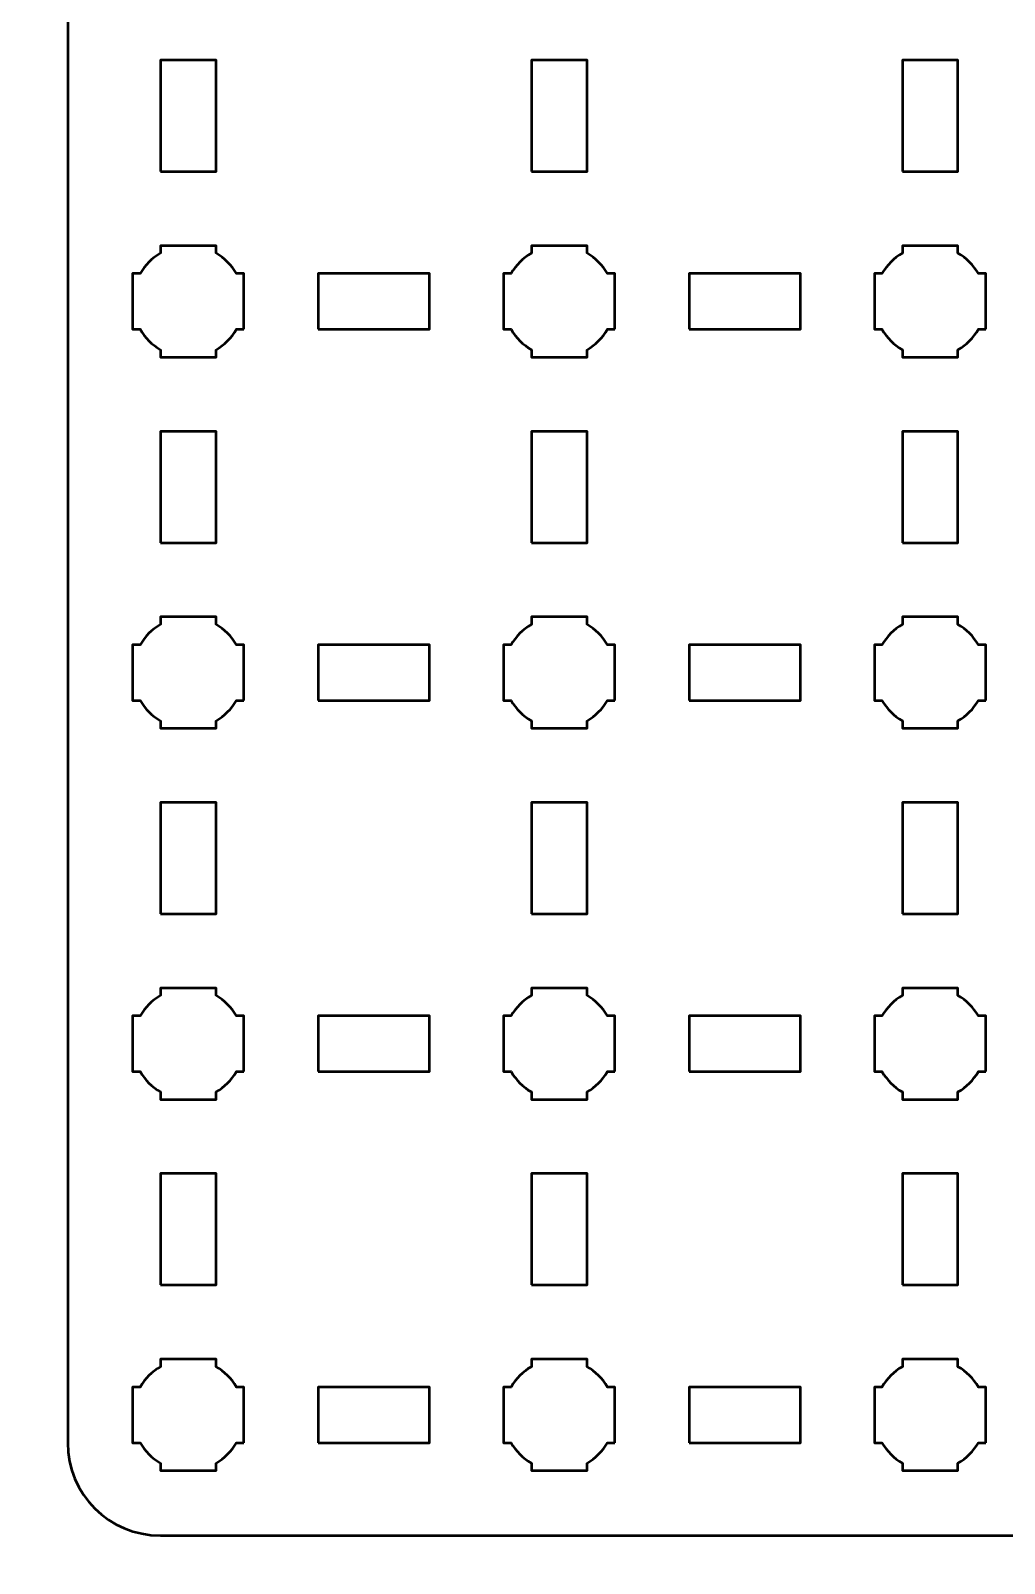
# Model space of a CAD drawing. Header units: centimetres. Extents: x -244 to 242, y -245 to 234.
# Drawn here: x -233.65 to -228.4, y 217.95 to 226.21 of the extents above; entities that cross this region are included whole.
import ezdxf

# ---------------------------------------------------------------- set-up
doc = ezdxf.new("R2010")
doc.units = ezdxf.units.CM
doc.header["$MEASUREMENT"] = 0
doc.layers.add('Layer 1', color=7, linetype='Continuous')

msp = doc.modelspace()

# ---------------------------------------------------------------- linework, layer by layer
at = {"layer": 'Layer 1', "color": 22, "lineweight": 53}
msp.add_open_spline([(-243.95005, 181.60003), (-243.95005, 181.60003), (-243.95005, 233.39993), (-243.95005, 233.39993), (-243.95005, 233.39993), (-243.95005, 233.67707), (-243.72695, 233.90003), (-243.44995, 233.90003), (-243.44995, 233.90003), (-243.44995, 233.90003), (-224.15005, 233.90003), (-224.15005, 233.90003), (-224.15005, 233.90003), (-223.87305, 233.90003), (-223.64995, 233.67707), (-223.64995, 233.39993), (-223.64995, 233.39993), (-223.64995, 233.39993), (-223.64995, 181.60003), (-223.64995, 181.60003), (-223.64995, 181.60003), (-223.64995, 181.32303), (-223.87305, 181.09993), (-224.15005, 181.09993), (-224.15005, 181.09993), (-224.15005, 181.09993), (-243.44995, 181.09993), (-243.44995, 181.09993), (-243.44995, 181.09993), (-243.72695, 181.09993), (-243.95005, 181.32303), (-243.95005, 181.60003)], degree=3, knots=[0, 0, 0, 0, 0.125, 0.125, 0.125, 0.125, 0.25, 0.25, 0.25, 0.25, 0.375, 0.375, 0.375, 0.375, 0.5, 0.5, 0.5, 0.5, 0.625, 0.625, 0.625, 0.625, 0.75, 0.75, 0.75, 0.75, 0.875, 0.875, 0.875, 0.875, 1, 1, 1, 1], dxfattribs=at)
at = {"layer": 'Layer 1', "color": 114, "lineweight": 53}
msp.add_open_spline([(-233.45005, 218.60007), (-233.45005, 218.60007), (-233.45005, 232.89993), (-233.45005, 232.89993), (-233.45005, 232.89993), (-233.45005, 233.17707), (-233.22695, 233.40003), (-232.94995, 233.40003), (-232.94995, 233.40003), (-232.94995, 233.40003), (-224.65005, 233.40003), (-224.65005, 233.40003), (-224.65005, 233.40003), (-224.37305, 233.40003), (-224.14995, 233.17707), (-224.14995, 232.89993), (-224.14995, 232.89993), (-224.14995, 232.89993), (-224.14995, 218.60007), (-224.14995, 218.60007), (-224.14995, 218.60007), (-224.14995, 218.32307), (-224.37305, 218.09997), (-224.65005, 218.09997), (-224.65005, 218.09997), (-224.65005, 218.09997), (-232.94995, 218.09997), (-232.94995, 218.09997), (-232.94995, 218.09997), (-233.22695, 218.09997), (-233.45005, 218.32307), (-233.45005, 218.60007)], degree=3, knots=[0, 0, 0, 0, 0.125, 0.125, 0.125, 0.125, 0.25, 0.25, 0.25, 0.25, 0.375, 0.375, 0.375, 0.375, 0.5, 0.5, 0.5, 0.5, 0.625, 0.625, 0.625, 0.625, 0.75, 0.75, 0.75, 0.75, 0.875, 0.875, 0.875, 0.875, 1, 1, 1, 1], dxfattribs=at)
at = {"layer": 'Layer 1', "lineweight": 53}
for points, knots in [([(-232.94995, 225.45002), (-232.94995, 225.45002), (-232.94995, 226.05002), (-232.94995, 226.05002), (-232.94995, 226.05002), (-232.94995, 226.05002), (-232.64995, 226.05002), (-232.64995, 226.05002), (-232.64995, 226.05002), (-232.64995, 226.05002), (-232.64995, 225.45002), (-232.64995, 225.45002), (-232.64995, 225.45002), (-232.64995, 225.45002), (-232.94995, 225.45002), (-232.94995, 225.45002)], [0, 0, 0, 0, 0.25, 0.25, 0.25, 0.25, 0.5, 0.5, 0.5, 0.5, 0.75, 0.75, 0.75, 0.75, 1, 1, 1, 1]), ([(-230.95002, 225.45002), (-230.95002, 225.45002), (-230.95002, 226.05002), (-230.95002, 226.05002), (-230.95002, 226.05002), (-230.95002, 226.05002), (-230.65002, 226.05002), (-230.65002, 226.05002), (-230.65002, 226.05002), (-230.65002, 226.05002), (-230.65002, 225.45002), (-230.65002, 225.45002), (-230.65002, 225.45002), (-230.65002, 225.45002), (-230.95002, 225.45002), (-230.95002, 225.45002)], [0, 0, 0, 0, 0.25, 0.25, 0.25, 0.25, 0.5, 0.5, 0.5, 0.5, 0.75, 0.75, 0.75, 0.75, 1, 1, 1, 1]), ([(-228.95009, 225.45002), (-228.95009, 225.45002), (-228.95009, 226.05002), (-228.95009, 226.05002), (-228.95009, 226.05002), (-228.95009, 226.05002), (-228.65009, 226.05002), (-228.65009, 226.05002), (-228.65009, 226.05002), (-228.65009, 226.05002), (-228.65009, 225.45002), (-228.65009, 225.45002), (-228.65009, 225.45002), (-228.65009, 225.45002), (-228.95009, 225.45002), (-228.95009, 225.45002)], [0, 0, 0, 0, 0.25, 0.25, 0.25, 0.25, 0.5, 0.5, 0.5, 0.5, 0.75, 0.75, 0.75, 0.75, 1, 1, 1, 1]), ([(-232.50002, 224.60003), (-232.50002, 224.60003), (-232.54013, 224.60003), (-232.54013, 224.60003), (-232.54013, 224.60003), (-232.56645, 224.55442), (-232.60448, 224.51653), (-232.64995, 224.49021), (-232.64995, 224.49021), (-232.64995, 224.49021), (-232.64995, 224.44996), (-232.64995, 224.44996), (-232.64995, 224.44996), (-232.64995, 224.44996), (-232.80002, 224.44996), (-232.80002, 224.44996), (-232.80002, 224.44996), (-232.80002, 224.44996), (-232.94995, 224.44996), (-232.94995, 224.44996), (-232.94995, 224.44996), (-232.94995, 224.44996), (-232.94995, 224.49021), (-232.94995, 224.49021), (-232.94995, 224.49021), (-232.99556, 224.51653), (-233.03349, 224.55442), (-233.05981, 224.60003), (-233.05981, 224.60003), (-233.05981, 224.60003), (-233.10002, 224.60003), (-233.10002, 224.60003), (-233.10002, 224.60003), (-233.10002, 224.60003), (-233.10002, 224.74996), (-233.10002, 224.74996), (-233.10002, 224.74996), (-233.10002, 224.74996), (-233.10002, 224.90004), (-233.10002, 224.90004), (-233.10002, 224.90004), (-233.10002, 224.90004), (-233.05981, 224.90004), (-233.05981, 224.90004), (-233.05981, 224.90004), (-233.03349, 224.94551), (-232.99556, 224.98354), (-232.94995, 225.00986), (-232.94995, 225.00986), (-232.94995, 225.00986), (-232.94995, 225.04997), (-232.94995, 225.04997), (-232.94995, 225.04997), (-232.94995, 225.04997), (-232.80002, 225.04997), (-232.80002, 225.04997), (-232.80002, 225.04997), (-232.80002, 225.04997), (-232.64995, 225.04997), (-232.64995, 225.04997), (-232.64995, 225.04997), (-232.64995, 225.04997), (-232.64995, 225.00986), (-232.64995, 225.00986), (-232.64995, 225.00986), (-232.60448, 224.98354), (-232.56645, 224.94551), (-232.54013, 224.90004), (-232.54013, 224.90004), (-232.54013, 224.90004), (-232.50002, 224.90004), (-232.50002, 224.90004), (-232.50002, 224.90004), (-232.50002, 224.90004), (-232.50002, 224.74996), (-232.50002, 224.74996), (-232.50002, 224.74996), (-232.50002, 224.74996), (-232.50002, 224.60003), (-232.50002, 224.60003)], [0, 0, 0, 0, 0.05, 0.05, 0.05, 0.05, 0.1, 0.1, 0.1, 0.1, 0.15, 0.15, 0.15, 0.15, 0.2, 0.2, 0.2, 0.2, 0.25, 0.25, 0.25, 0.25, 0.3, 0.3, 0.3, 0.3, 0.35, 0.35, 0.35, 0.35, 0.4, 0.4, 0.4, 0.4, 0.45, 0.45, 0.45, 0.45, 0.5, 0.5, 0.5, 0.5, 0.55, 0.55, 0.55, 0.55, 0.6, 0.6, 0.6, 0.6, 0.65, 0.65, 0.65, 0.65, 0.7, 0.7, 0.7, 0.7, 0.75, 0.75, 0.75, 0.75, 0.8, 0.8, 0.8, 0.8, 0.85, 0.85, 0.85, 0.85, 0.9, 0.9, 0.9, 0.9, 0.95, 0.95, 0.95, 0.95, 1, 1, 1, 1]), ([(-230.49994, 224.60003), (-230.49994, 224.60003), (-230.5402, 224.60003), (-230.5402, 224.60003), (-230.5402, 224.60003), (-230.56651, 224.55442), (-230.60454, 224.51653), (-230.65002, 224.49021), (-230.65002, 224.49021), (-230.65002, 224.49021), (-230.65002, 224.44996), (-230.65002, 224.44996), (-230.65002, 224.44996), (-230.65002, 224.44996), (-230.79995, 224.44996), (-230.79995, 224.44996), (-230.79995, 224.44996), (-230.79995, 224.44996), (-230.95002, 224.44996), (-230.95002, 224.44996), (-230.95002, 224.44996), (-230.95002, 224.44996), (-230.95002, 224.49021), (-230.95002, 224.49021), (-230.95002, 224.49021), (-230.99549, 224.51653), (-231.03352, 224.55442), (-231.05984, 224.60003), (-231.05984, 224.60003), (-231.05984, 224.60003), (-231.09995, 224.60003), (-231.09995, 224.60003), (-231.09995, 224.60003), (-231.09995, 224.60003), (-231.09995, 224.74996), (-231.09995, 224.74996), (-231.09995, 224.74996), (-231.09995, 224.74996), (-231.09995, 224.90004), (-231.09995, 224.90004), (-231.09995, 224.90004), (-231.09995, 224.90004), (-231.05984, 224.90004), (-231.05984, 224.90004), (-231.05984, 224.90004), (-231.03352, 224.94551), (-230.99549, 224.98354), (-230.95002, 225.00986), (-230.95002, 225.00986), (-230.95002, 225.00986), (-230.95002, 225.04997), (-230.95002, 225.04997), (-230.95002, 225.04997), (-230.95002, 225.04997), (-230.79995, 225.04997), (-230.79995, 225.04997), (-230.79995, 225.04997), (-230.79995, 225.04997), (-230.65002, 225.04997), (-230.65002, 225.04997), (-230.65002, 225.04997), (-230.65002, 225.04997), (-230.65002, 225.00986), (-230.65002, 225.00986), (-230.65002, 225.00986), (-230.60454, 224.98354), (-230.56651, 224.94551), (-230.5402, 224.90004), (-230.5402, 224.90004), (-230.5402, 224.90004), (-230.49994, 224.90004), (-230.49994, 224.90004), (-230.49994, 224.90004), (-230.49994, 224.90004), (-230.49994, 224.74996), (-230.49994, 224.74996), (-230.49994, 224.74996), (-230.49994, 224.74996), (-230.49994, 224.60003), (-230.49994, 224.60003)], [0, 0, 0, 0, 0.05, 0.05, 0.05, 0.05, 0.1, 0.1, 0.1, 0.1, 0.15, 0.15, 0.15, 0.15, 0.2, 0.2, 0.2, 0.2, 0.25, 0.25, 0.25, 0.25, 0.3, 0.3, 0.3, 0.3, 0.35, 0.35, 0.35, 0.35, 0.4, 0.4, 0.4, 0.4, 0.45, 0.45, 0.45, 0.45, 0.5, 0.5, 0.5, 0.5, 0.55, 0.55, 0.55, 0.55, 0.6, 0.6, 0.6, 0.6, 0.65, 0.65, 0.65, 0.65, 0.7, 0.7, 0.7, 0.7, 0.75, 0.75, 0.75, 0.75, 0.8, 0.8, 0.8, 0.8, 0.85, 0.85, 0.85, 0.85, 0.9, 0.9, 0.9, 0.9, 0.95, 0.95, 0.95, 0.95, 1, 1, 1, 1]), ([(-228.50002, 224.60003), (-228.50002, 224.60003), (-228.5401, 224.60003), (-228.5401, 224.60003), (-228.5401, 224.60003), (-228.56656, 224.55442), (-228.60448, 224.51653), (-228.65009, 224.49021), (-228.65009, 224.49021), (-228.65009, 224.49021), (-228.65009, 224.44996), (-228.65009, 224.44996), (-228.65009, 224.44996), (-228.65009, 224.44996), (-228.80001, 224.44996), (-228.80001, 224.44996), (-228.80001, 224.44996), (-228.80001, 224.44996), (-228.95009, 224.44996), (-228.95009, 224.44996), (-228.95009, 224.44996), (-228.95009, 224.44996), (-228.95009, 224.49021), (-228.95009, 224.49021), (-228.95009, 224.49021), (-228.99556, 224.51653), (-229.03359, 224.55442), (-229.05991, 224.60003), (-229.05991, 224.60003), (-229.05991, 224.60003), (-229.10002, 224.60003), (-229.10002, 224.60003), (-229.10002, 224.60003), (-229.10002, 224.60003), (-229.10002, 224.74996), (-229.10002, 224.74996), (-229.10002, 224.74996), (-229.10002, 224.74996), (-229.10002, 224.90004), (-229.10002, 224.90004), (-229.10002, 224.90004), (-229.10002, 224.90004), (-229.05991, 224.90004), (-229.05991, 224.90004), (-229.05991, 224.90004), (-229.03359, 224.94551), (-228.99556, 224.98354), (-228.95009, 225.00986), (-228.95009, 225.00986), (-228.95009, 225.00986), (-228.95009, 225.04997), (-228.95009, 225.04997), (-228.95009, 225.04997), (-228.95009, 225.04997), (-228.80001, 225.04997), (-228.80001, 225.04997), (-228.80001, 225.04997), (-228.80001, 225.04997), (-228.65009, 225.04997), (-228.65009, 225.04997), (-228.65009, 225.04997), (-228.65009, 225.04997), (-228.65009, 225.00986), (-228.65009, 225.00986), (-228.65009, 225.00986), (-228.60448, 224.98354), (-228.56656, 224.94551), (-228.5401, 224.90004), (-228.5401, 224.90004), (-228.5401, 224.90004), (-228.50002, 224.90004), (-228.50002, 224.90004), (-228.50002, 224.90004), (-228.50002, 224.90004), (-228.50002, 224.74996), (-228.50002, 224.74996), (-228.50002, 224.74996), (-228.50002, 224.74996), (-228.50002, 224.60003), (-228.50002, 224.60003)], [0, 0, 0, 0, 0.05, 0.05, 0.05, 0.05, 0.1, 0.1, 0.1, 0.1, 0.15, 0.15, 0.15, 0.15, 0.2, 0.2, 0.2, 0.2, 0.25, 0.25, 0.25, 0.25, 0.3, 0.3, 0.3, 0.3, 0.35, 0.35, 0.35, 0.35, 0.4, 0.4, 0.4, 0.4, 0.45, 0.45, 0.45, 0.45, 0.5, 0.5, 0.5, 0.5, 0.55, 0.55, 0.55, 0.55, 0.6, 0.6, 0.6, 0.6, 0.65, 0.65, 0.65, 0.65, 0.7, 0.7, 0.7, 0.7, 0.75, 0.75, 0.75, 0.75, 0.8, 0.8, 0.8, 0.8, 0.85, 0.85, 0.85, 0.85, 0.9, 0.9, 0.9, 0.9, 0.95, 0.95, 0.95, 0.95, 1, 1, 1, 1]), ([(-232.1, 224.60003), (-232.1, 224.60003), (-232.1, 224.90004), (-232.1, 224.90004), (-232.1, 224.90004), (-232.1, 224.90004), (-231.5, 224.90004), (-231.5, 224.90004), (-231.5, 224.90004), (-231.5, 224.90004), (-231.5, 224.60003), (-231.5, 224.60003), (-231.5, 224.60003), (-231.5, 224.60003), (-232.1, 224.60003), (-232.1, 224.60003)], [0, 0, 0, 0, 0.25, 0.25, 0.25, 0.25, 0.5, 0.5, 0.5, 0.5, 0.75, 0.75, 0.75, 0.75, 1, 1, 1, 1]), ([(-230.10004, 224.60003), (-230.10004, 224.60003), (-230.10004, 224.90004), (-230.10004, 224.90004), (-230.10004, 224.90004), (-230.10004, 224.90004), (-229.50003, 224.90004), (-229.50003, 224.90004), (-229.50003, 224.90004), (-229.50003, 224.90004), (-229.50003, 224.60003), (-229.50003, 224.60003), (-229.50003, 224.60003), (-229.50003, 224.60003), (-230.10004, 224.60003), (-230.10004, 224.60003)], [0, 0, 0, 0, 0.25, 0.25, 0.25, 0.25, 0.5, 0.5, 0.5, 0.5, 0.75, 0.75, 0.75, 0.75, 1, 1, 1, 1]), ([(-232.94995, 223.45005), (-232.94995, 223.45005), (-232.94995, 224.05005), (-232.94995, 224.05005), (-232.94995, 224.05005), (-232.94995, 224.05005), (-232.64995, 224.05005), (-232.64995, 224.05005), (-232.64995, 224.05005), (-232.64995, 224.05005), (-232.64995, 223.45005), (-232.64995, 223.45005), (-232.64995, 223.45005), (-232.64995, 223.45005), (-232.94995, 223.45005), (-232.94995, 223.45005)], [0, 0, 0, 0, 0.25, 0.25, 0.25, 0.25, 0.5, 0.5, 0.5, 0.5, 0.75, 0.75, 0.75, 0.75, 1, 1, 1, 1]), ([(-230.95002, 223.45005), (-230.95002, 223.45005), (-230.95002, 224.05005), (-230.95002, 224.05005), (-230.95002, 224.05005), (-230.95002, 224.05005), (-230.65002, 224.05005), (-230.65002, 224.05005), (-230.65002, 224.05005), (-230.65002, 224.05005), (-230.65002, 223.45005), (-230.65002, 223.45005), (-230.65002, 223.45005), (-230.65002, 223.45005), (-230.95002, 223.45005), (-230.95002, 223.45005)], [0, 0, 0, 0, 0.25, 0.25, 0.25, 0.25, 0.5, 0.5, 0.5, 0.5, 0.75, 0.75, 0.75, 0.75, 1, 1, 1, 1]), ([(-228.95009, 223.45005), (-228.95009, 223.45005), (-228.95009, 224.05005), (-228.95009, 224.05005), (-228.95009, 224.05005), (-228.95009, 224.05005), (-228.65009, 224.05005), (-228.65009, 224.05005), (-228.65009, 224.05005), (-228.65009, 224.05005), (-228.65009, 223.45005), (-228.65009, 223.45005), (-228.65009, 223.45005), (-228.65009, 223.45005), (-228.95009, 223.45005), (-228.95009, 223.45005)], [0, 0, 0, 0, 0.25, 0.25, 0.25, 0.25, 0.5, 0.5, 0.5, 0.5, 0.75, 0.75, 0.75, 0.75, 1, 1, 1, 1]), ([(-232.50002, 222.59993), (-232.50002, 222.59993), (-232.54013, 222.59993), (-232.54013, 222.59993), (-232.54013, 222.59993), (-232.56645, 222.55446), (-232.60448, 222.51657), (-232.64995, 222.49011), (-232.64995, 222.49011), (-232.64995, 222.49011), (-232.64995, 222.45), (-232.64995, 222.45), (-232.64995, 222.45), (-232.64995, 222.45), (-232.80002, 222.45), (-232.80002, 222.45), (-232.80002, 222.45), (-232.80002, 222.45), (-232.94995, 222.45), (-232.94995, 222.45), (-232.94995, 222.45), (-232.94995, 222.45), (-232.94995, 222.49011), (-232.94995, 222.49011), (-232.94995, 222.49011), (-232.99556, 222.51657), (-233.03349, 222.55446), (-233.05981, 222.59993), (-233.05981, 222.59993), (-233.05981, 222.59993), (-233.10002, 222.59993), (-233.10002, 222.59993), (-233.10002, 222.59993), (-233.10002, 222.59993), (-233.10002, 222.75001), (-233.10002, 222.75001), (-233.10002, 222.75001), (-233.10002, 222.75001), (-233.10002, 222.89993), (-233.10002, 222.89993), (-233.10002, 222.89993), (-233.10002, 222.89993), (-233.05981, 222.89993), (-233.05981, 222.89993), (-233.05981, 222.89993), (-233.03349, 222.94554), (-232.99556, 222.98346), (-232.94995, 223.00978), (-232.94995, 223.00978), (-232.94995, 223.00978), (-232.94995, 223.05), (-232.94995, 223.05), (-232.94995, 223.05), (-232.94995, 223.05), (-232.80002, 223.05), (-232.80002, 223.05), (-232.80002, 223.05), (-232.80002, 223.05), (-232.64995, 223.05), (-232.64995, 223.05), (-232.64995, 223.05), (-232.64995, 223.05), (-232.64995, 223.00978), (-232.64995, 223.00978), (-232.64995, 223.00978), (-232.60448, 222.98346), (-232.56645, 222.94554), (-232.54013, 222.89993), (-232.54013, 222.89993), (-232.54013, 222.89993), (-232.50002, 222.89993), (-232.50002, 222.89993), (-232.50002, 222.89993), (-232.50002, 222.89993), (-232.50002, 222.75001), (-232.50002, 222.75001), (-232.50002, 222.75001), (-232.50002, 222.75001), (-232.50002, 222.59993), (-232.50002, 222.59993)], [0, 0, 0, 0, 0.05, 0.05, 0.05, 0.05, 0.1, 0.1, 0.1, 0.1, 0.15, 0.15, 0.15, 0.15, 0.2, 0.2, 0.2, 0.2, 0.25, 0.25, 0.25, 0.25, 0.3, 0.3, 0.3, 0.3, 0.35, 0.35, 0.35, 0.35, 0.4, 0.4, 0.4, 0.4, 0.45, 0.45, 0.45, 0.45, 0.5, 0.5, 0.5, 0.5, 0.55, 0.55, 0.55, 0.55, 0.6, 0.6, 0.6, 0.6, 0.65, 0.65, 0.65, 0.65, 0.7, 0.7, 0.7, 0.7, 0.75, 0.75, 0.75, 0.75, 0.8, 0.8, 0.8, 0.8, 0.85, 0.85, 0.85, 0.85, 0.9, 0.9, 0.9, 0.9, 0.95, 0.95, 0.95, 0.95, 1, 1, 1, 1]), ([(-230.49994, 222.59993), (-230.49994, 222.59993), (-230.5402, 222.59993), (-230.5402, 222.59993), (-230.5402, 222.59993), (-230.56651, 222.55446), (-230.60454, 222.51657), (-230.65002, 222.49011), (-230.65002, 222.49011), (-230.65002, 222.49011), (-230.65002, 222.45), (-230.65002, 222.45), (-230.65002, 222.45), (-230.65002, 222.45), (-230.79995, 222.45), (-230.79995, 222.45), (-230.79995, 222.45), (-230.79995, 222.45), (-230.95002, 222.45), (-230.95002, 222.45), (-230.95002, 222.45), (-230.95002, 222.45), (-230.95002, 222.49011), (-230.95002, 222.49011), (-230.95002, 222.49011), (-230.99549, 222.51657), (-231.03352, 222.55446), (-231.05984, 222.59993), (-231.05984, 222.59993), (-231.05984, 222.59993), (-231.09995, 222.59993), (-231.09995, 222.59993), (-231.09995, 222.59993), (-231.09995, 222.59993), (-231.09995, 222.75001), (-231.09995, 222.75001), (-231.09995, 222.75001), (-231.09995, 222.75001), (-231.09995, 222.89993), (-231.09995, 222.89993), (-231.09995, 222.89993), (-231.09995, 222.89993), (-231.05984, 222.89993), (-231.05984, 222.89993), (-231.05984, 222.89993), (-231.03352, 222.94554), (-230.99549, 222.98346), (-230.95002, 223.00978), (-230.95002, 223.00978), (-230.95002, 223.00978), (-230.95002, 223.05), (-230.95002, 223.05), (-230.95002, 223.05), (-230.95002, 223.05), (-230.79995, 223.05), (-230.79995, 223.05), (-230.79995, 223.05), (-230.79995, 223.05), (-230.65002, 223.05), (-230.65002, 223.05), (-230.65002, 223.05), (-230.65002, 223.05), (-230.65002, 223.00978), (-230.65002, 223.00978), (-230.65002, 223.00978), (-230.60454, 222.98346), (-230.56651, 222.94554), (-230.5402, 222.89993), (-230.5402, 222.89993), (-230.5402, 222.89993), (-230.49994, 222.89993), (-230.49994, 222.89993), (-230.49994, 222.89993), (-230.49994, 222.89993), (-230.49994, 222.75001), (-230.49994, 222.75001), (-230.49994, 222.75001), (-230.49994, 222.75001), (-230.49994, 222.59993), (-230.49994, 222.59993)], [0, 0, 0, 0, 0.05, 0.05, 0.05, 0.05, 0.1, 0.1, 0.1, 0.1, 0.15, 0.15, 0.15, 0.15, 0.2, 0.2, 0.2, 0.2, 0.25, 0.25, 0.25, 0.25, 0.3, 0.3, 0.3, 0.3, 0.35, 0.35, 0.35, 0.35, 0.4, 0.4, 0.4, 0.4, 0.45, 0.45, 0.45, 0.45, 0.5, 0.5, 0.5, 0.5, 0.55, 0.55, 0.55, 0.55, 0.6, 0.6, 0.6, 0.6, 0.65, 0.65, 0.65, 0.65, 0.7, 0.7, 0.7, 0.7, 0.75, 0.75, 0.75, 0.75, 0.8, 0.8, 0.8, 0.8, 0.85, 0.85, 0.85, 0.85, 0.9, 0.9, 0.9, 0.9, 0.95, 0.95, 0.95, 0.95, 1, 1, 1, 1]), ([(-228.50002, 222.59993), (-228.50002, 222.59993), (-228.5401, 222.59993), (-228.5401, 222.59993), (-228.5401, 222.59993), (-228.56656, 222.55446), (-228.60448, 222.51657), (-228.65009, 222.49011), (-228.65009, 222.49011), (-228.65009, 222.49011), (-228.65009, 222.45), (-228.65009, 222.45), (-228.65009, 222.45), (-228.65009, 222.45), (-228.80001, 222.45), (-228.80001, 222.45), (-228.80001, 222.45), (-228.80001, 222.45), (-228.95009, 222.45), (-228.95009, 222.45), (-228.95009, 222.45), (-228.95009, 222.45), (-228.95009, 222.49011), (-228.95009, 222.49011), (-228.95009, 222.49011), (-228.99556, 222.51657), (-229.03359, 222.55446), (-229.05991, 222.59993), (-229.05991, 222.59993), (-229.05991, 222.59993), (-229.10002, 222.59993), (-229.10002, 222.59993), (-229.10002, 222.59993), (-229.10002, 222.59993), (-229.10002, 222.75001), (-229.10002, 222.75001), (-229.10002, 222.75001), (-229.10002, 222.75001), (-229.10002, 222.89993), (-229.10002, 222.89993), (-229.10002, 222.89993), (-229.10002, 222.89993), (-229.05991, 222.89993), (-229.05991, 222.89993), (-229.05991, 222.89993), (-229.03359, 222.94554), (-228.99556, 222.98346), (-228.95009, 223.00978), (-228.95009, 223.00978), (-228.95009, 223.00978), (-228.95009, 223.05), (-228.95009, 223.05), (-228.95009, 223.05), (-228.95009, 223.05), (-228.80001, 223.05), (-228.80001, 223.05), (-228.80001, 223.05), (-228.80001, 223.05), (-228.65009, 223.05), (-228.65009, 223.05), (-228.65009, 223.05), (-228.65009, 223.05), (-228.65009, 223.00978), (-228.65009, 223.00978), (-228.65009, 223.00978), (-228.60448, 222.98346), (-228.56656, 222.94554), (-228.5401, 222.89993), (-228.5401, 222.89993), (-228.5401, 222.89993), (-228.50002, 222.89993), (-228.50002, 222.89993), (-228.50002, 222.89993), (-228.50002, 222.89993), (-228.50002, 222.75001), (-228.50002, 222.75001), (-228.50002, 222.75001), (-228.50002, 222.75001), (-228.50002, 222.59993), (-228.50002, 222.59993)], [0, 0, 0, 0, 0.05, 0.05, 0.05, 0.05, 0.1, 0.1, 0.1, 0.1, 0.15, 0.15, 0.15, 0.15, 0.2, 0.2, 0.2, 0.2, 0.25, 0.25, 0.25, 0.25, 0.3, 0.3, 0.3, 0.3, 0.35, 0.35, 0.35, 0.35, 0.4, 0.4, 0.4, 0.4, 0.45, 0.45, 0.45, 0.45, 0.5, 0.5, 0.5, 0.5, 0.55, 0.55, 0.55, 0.55, 0.6, 0.6, 0.6, 0.6, 0.65, 0.65, 0.65, 0.65, 0.7, 0.7, 0.7, 0.7, 0.75, 0.75, 0.75, 0.75, 0.8, 0.8, 0.8, 0.8, 0.85, 0.85, 0.85, 0.85, 0.9, 0.9, 0.9, 0.9, 0.95, 0.95, 0.95, 0.95, 1, 1, 1, 1]), ([(-232.1, 222.59993), (-232.1, 222.59993), (-232.1, 222.89993), (-232.1, 222.89993), (-232.1, 222.89993), (-232.1, 222.89993), (-231.5, 222.89993), (-231.5, 222.89993), (-231.5, 222.89993), (-231.5, 222.89993), (-231.5, 222.59993), (-231.5, 222.59993), (-231.5, 222.59993), (-231.5, 222.59993), (-232.1, 222.59993), (-232.1, 222.59993)], [0, 0, 0, 0, 0.25, 0.25, 0.25, 0.25, 0.5, 0.5, 0.5, 0.5, 0.75, 0.75, 0.75, 0.75, 1, 1, 1, 1]), ([(-230.10004, 222.59993), (-230.10004, 222.59993), (-230.10004, 222.89993), (-230.10004, 222.89993), (-230.10004, 222.89993), (-230.10004, 222.89993), (-229.50003, 222.89993), (-229.50003, 222.89993), (-229.50003, 222.89993), (-229.50003, 222.89993), (-229.50003, 222.59993), (-229.50003, 222.59993), (-229.50003, 222.59993), (-229.50003, 222.59993), (-230.10004, 222.59993), (-230.10004, 222.59993)], [0, 0, 0, 0, 0.25, 0.25, 0.25, 0.25, 0.5, 0.5, 0.5, 0.5, 0.75, 0.75, 0.75, 0.75, 1, 1, 1, 1]), ([(-232.94995, 221.44998), (-232.94995, 221.44998), (-232.94995, 222.04999), (-232.94995, 222.04999), (-232.94995, 222.04999), (-232.94995, 222.04999), (-232.64995, 222.04999), (-232.64995, 222.04999), (-232.64995, 222.04999), (-232.64995, 222.04999), (-232.64995, 221.44998), (-232.64995, 221.44998), (-232.64995, 221.44998), (-232.64995, 221.44998), (-232.94995, 221.44998), (-232.94995, 221.44998)], [0, 0, 0, 0, 0.25, 0.25, 0.25, 0.25, 0.5, 0.5, 0.5, 0.5, 0.75, 0.75, 0.75, 0.75, 1, 1, 1, 1]), ([(-230.95002, 221.44998), (-230.95002, 221.44998), (-230.95002, 222.04999), (-230.95002, 222.04999), (-230.95002, 222.04999), (-230.95002, 222.04999), (-230.65002, 222.04999), (-230.65002, 222.04999), (-230.65002, 222.04999), (-230.65002, 222.04999), (-230.65002, 221.44998), (-230.65002, 221.44998), (-230.65002, 221.44998), (-230.65002, 221.44998), (-230.95002, 221.44998), (-230.95002, 221.44998)], [0, 0, 0, 0, 0.25, 0.25, 0.25, 0.25, 0.5, 0.5, 0.5, 0.5, 0.75, 0.75, 0.75, 0.75, 1, 1, 1, 1]), ([(-228.95009, 221.44998), (-228.95009, 221.44998), (-228.95009, 222.04999), (-228.95009, 222.04999), (-228.95009, 222.04999), (-228.95009, 222.04999), (-228.65009, 222.04999), (-228.65009, 222.04999), (-228.65009, 222.04999), (-228.65009, 222.04999), (-228.65009, 221.44998), (-228.65009, 221.44998), (-228.65009, 221.44998), (-228.65009, 221.44998), (-228.95009, 221.44998), (-228.95009, 221.44998)], [0, 0, 0, 0, 0.25, 0.25, 0.25, 0.25, 0.5, 0.5, 0.5, 0.5, 0.75, 0.75, 0.75, 0.75, 1, 1, 1, 1]), ([(-232.50002, 220.6), (-232.50002, 220.6), (-232.54013, 220.6), (-232.54013, 220.6), (-232.54013, 220.6), (-232.56645, 220.55453), (-232.60448, 220.5165), (-232.64995, 220.49018), (-232.64995, 220.49018), (-232.64995, 220.49018), (-232.64995, 220.45007), (-232.64995, 220.45007), (-232.64995, 220.45007), (-232.64995, 220.45007), (-232.80002, 220.45007), (-232.80002, 220.45007), (-232.80002, 220.45007), (-232.80002, 220.45007), (-232.94995, 220.45007), (-232.94995, 220.45007), (-232.94995, 220.45007), (-232.94995, 220.45007), (-232.94995, 220.49018), (-232.94995, 220.49018), (-232.94995, 220.49018), (-232.99556, 220.5165), (-233.03349, 220.55453), (-233.05981, 220.6), (-233.05981, 220.6), (-233.05981, 220.6), (-233.10002, 220.6), (-233.10002, 220.6), (-233.10002, 220.6), (-233.10002, 220.6), (-233.10002, 220.75007), (-233.10002, 220.75007), (-233.10002, 220.75007), (-233.10002, 220.75007), (-233.10002, 220.9), (-233.10002, 220.9), (-233.10002, 220.9), (-233.10002, 220.9), (-233.05981, 220.9), (-233.05981, 220.9), (-233.05981, 220.9), (-233.03349, 220.94548), (-232.99556, 220.98351), (-232.94995, 221.00982), (-232.94995, 221.00982), (-232.94995, 221.00982), (-232.94995, 221.05008), (-232.94995, 221.05008), (-232.94995, 221.05008), (-232.94995, 221.05008), (-232.80002, 221.05008), (-232.80002, 221.05008), (-232.80002, 221.05008), (-232.80002, 221.05008), (-232.64995, 221.05008), (-232.64995, 221.05008), (-232.64995, 221.05008), (-232.64995, 221.05008), (-232.64995, 221.00982), (-232.64995, 221.00982), (-232.64995, 221.00982), (-232.60448, 220.98351), (-232.56645, 220.94548), (-232.54013, 220.9), (-232.54013, 220.9), (-232.54013, 220.9), (-232.50002, 220.9), (-232.50002, 220.9), (-232.50002, 220.9), (-232.50002, 220.9), (-232.50002, 220.75007), (-232.50002, 220.75007), (-232.50002, 220.75007), (-232.50002, 220.75007), (-232.50002, 220.6), (-232.50002, 220.6)], [0, 0, 0, 0, 0.05, 0.05, 0.05, 0.05, 0.1, 0.1, 0.1, 0.1, 0.15, 0.15, 0.15, 0.15, 0.2, 0.2, 0.2, 0.2, 0.25, 0.25, 0.25, 0.25, 0.3, 0.3, 0.3, 0.3, 0.35, 0.35, 0.35, 0.35, 0.4, 0.4, 0.4, 0.4, 0.45, 0.45, 0.45, 0.45, 0.5, 0.5, 0.5, 0.5, 0.55, 0.55, 0.55, 0.55, 0.6, 0.6, 0.6, 0.6, 0.65, 0.65, 0.65, 0.65, 0.7, 0.7, 0.7, 0.7, 0.75, 0.75, 0.75, 0.75, 0.8, 0.8, 0.8, 0.8, 0.85, 0.85, 0.85, 0.85, 0.9, 0.9, 0.9, 0.9, 0.95, 0.95, 0.95, 0.95, 1, 1, 1, 1]), ([(-230.49994, 220.6), (-230.49994, 220.6), (-230.5402, 220.6), (-230.5402, 220.6), (-230.5402, 220.6), (-230.56651, 220.55453), (-230.60454, 220.5165), (-230.65002, 220.49018), (-230.65002, 220.49018), (-230.65002, 220.49018), (-230.65002, 220.45007), (-230.65002, 220.45007), (-230.65002, 220.45007), (-230.65002, 220.45007), (-230.79995, 220.45007), (-230.79995, 220.45007), (-230.79995, 220.45007), (-230.79995, 220.45007), (-230.95002, 220.45007), (-230.95002, 220.45007), (-230.95002, 220.45007), (-230.95002, 220.45007), (-230.95002, 220.49018), (-230.95002, 220.49018), (-230.95002, 220.49018), (-230.99549, 220.5165), (-231.03352, 220.55453), (-231.05984, 220.6), (-231.05984, 220.6), (-231.05984, 220.6), (-231.09995, 220.6), (-231.09995, 220.6), (-231.09995, 220.6), (-231.09995, 220.6), (-231.09995, 220.75007), (-231.09995, 220.75007), (-231.09995, 220.75007), (-231.09995, 220.75007), (-231.09995, 220.9), (-231.09995, 220.9), (-231.09995, 220.9), (-231.09995, 220.9), (-231.05984, 220.9), (-231.05984, 220.9), (-231.05984, 220.9), (-231.03352, 220.94548), (-230.99549, 220.98351), (-230.95002, 221.00982), (-230.95002, 221.00982), (-230.95002, 221.00982), (-230.95002, 221.05008), (-230.95002, 221.05008), (-230.95002, 221.05008), (-230.95002, 221.05008), (-230.79995, 221.05008), (-230.79995, 221.05008), (-230.79995, 221.05008), (-230.79995, 221.05008), (-230.65002, 221.05008), (-230.65002, 221.05008), (-230.65002, 221.05008), (-230.65002, 221.05008), (-230.65002, 221.00982), (-230.65002, 221.00982), (-230.65002, 221.00982), (-230.60454, 220.98351), (-230.56651, 220.94548), (-230.5402, 220.9), (-230.5402, 220.9), (-230.5402, 220.9), (-230.49994, 220.9), (-230.49994, 220.9), (-230.49994, 220.9), (-230.49994, 220.9), (-230.49994, 220.75007), (-230.49994, 220.75007), (-230.49994, 220.75007), (-230.49994, 220.75007), (-230.49994, 220.6), (-230.49994, 220.6)], [0, 0, 0, 0, 0.05, 0.05, 0.05, 0.05, 0.1, 0.1, 0.1, 0.1, 0.15, 0.15, 0.15, 0.15, 0.2, 0.2, 0.2, 0.2, 0.25, 0.25, 0.25, 0.25, 0.3, 0.3, 0.3, 0.3, 0.35, 0.35, 0.35, 0.35, 0.4, 0.4, 0.4, 0.4, 0.45, 0.45, 0.45, 0.45, 0.5, 0.5, 0.5, 0.5, 0.55, 0.55, 0.55, 0.55, 0.6, 0.6, 0.6, 0.6, 0.65, 0.65, 0.65, 0.65, 0.7, 0.7, 0.7, 0.7, 0.75, 0.75, 0.75, 0.75, 0.8, 0.8, 0.8, 0.8, 0.85, 0.85, 0.85, 0.85, 0.9, 0.9, 0.9, 0.9, 0.95, 0.95, 0.95, 0.95, 1, 1, 1, 1]), ([(-228.50002, 220.6), (-228.50002, 220.6), (-228.5401, 220.6), (-228.5401, 220.6), (-228.5401, 220.6), (-228.56656, 220.55453), (-228.60448, 220.5165), (-228.65009, 220.49018), (-228.65009, 220.49018), (-228.65009, 220.49018), (-228.65009, 220.45007), (-228.65009, 220.45007), (-228.65009, 220.45007), (-228.65009, 220.45007), (-228.80001, 220.45007), (-228.80001, 220.45007), (-228.80001, 220.45007), (-228.80001, 220.45007), (-228.95009, 220.45007), (-228.95009, 220.45007), (-228.95009, 220.45007), (-228.95009, 220.45007), (-228.95009, 220.49018), (-228.95009, 220.49018), (-228.95009, 220.49018), (-228.99556, 220.5165), (-229.03359, 220.55453), (-229.05991, 220.6), (-229.05991, 220.6), (-229.05991, 220.6), (-229.10002, 220.6), (-229.10002, 220.6), (-229.10002, 220.6), (-229.10002, 220.6), (-229.10002, 220.75007), (-229.10002, 220.75007), (-229.10002, 220.75007), (-229.10002, 220.75007), (-229.10002, 220.9), (-229.10002, 220.9), (-229.10002, 220.9), (-229.10002, 220.9), (-229.05991, 220.9), (-229.05991, 220.9), (-229.05991, 220.9), (-229.03359, 220.94548), (-228.99556, 220.98351), (-228.95009, 221.00982), (-228.95009, 221.00982), (-228.95009, 221.00982), (-228.95009, 221.05008), (-228.95009, 221.05008), (-228.95009, 221.05008), (-228.95009, 221.05008), (-228.80001, 221.05008), (-228.80001, 221.05008), (-228.80001, 221.05008), (-228.80001, 221.05008), (-228.65009, 221.05008), (-228.65009, 221.05008), (-228.65009, 221.05008), (-228.65009, 221.05008), (-228.65009, 221.00982), (-228.65009, 221.00982), (-228.65009, 221.00982), (-228.60448, 220.98351), (-228.56656, 220.94548), (-228.5401, 220.9), (-228.5401, 220.9), (-228.5401, 220.9), (-228.50002, 220.9), (-228.50002, 220.9), (-228.50002, 220.9), (-228.50002, 220.9), (-228.50002, 220.75007), (-228.50002, 220.75007), (-228.50002, 220.75007), (-228.50002, 220.75007), (-228.50002, 220.6), (-228.50002, 220.6)], [0, 0, 0, 0, 0.05, 0.05, 0.05, 0.05, 0.1, 0.1, 0.1, 0.1, 0.15, 0.15, 0.15, 0.15, 0.2, 0.2, 0.2, 0.2, 0.25, 0.25, 0.25, 0.25, 0.3, 0.3, 0.3, 0.3, 0.35, 0.35, 0.35, 0.35, 0.4, 0.4, 0.4, 0.4, 0.45, 0.45, 0.45, 0.45, 0.5, 0.5, 0.5, 0.5, 0.55, 0.55, 0.55, 0.55, 0.6, 0.6, 0.6, 0.6, 0.65, 0.65, 0.65, 0.65, 0.7, 0.7, 0.7, 0.7, 0.75, 0.75, 0.75, 0.75, 0.8, 0.8, 0.8, 0.8, 0.85, 0.85, 0.85, 0.85, 0.9, 0.9, 0.9, 0.9, 0.95, 0.95, 0.95, 0.95, 1, 1, 1, 1]), ([(-232.1, 220.6), (-232.1, 220.6), (-232.1, 220.9), (-232.1, 220.9), (-232.1, 220.9), (-232.1, 220.9), (-231.5, 220.9), (-231.5, 220.9), (-231.5, 220.9), (-231.5, 220.9), (-231.5, 220.6), (-231.5, 220.6), (-231.5, 220.6), (-231.5, 220.6), (-232.1, 220.6), (-232.1, 220.6)], [0, 0, 0, 0, 0.25, 0.25, 0.25, 0.25, 0.5, 0.5, 0.5, 0.5, 0.75, 0.75, 0.75, 0.75, 1, 1, 1, 1]), ([(-230.10004, 220.6), (-230.10004, 220.6), (-230.10004, 220.9), (-230.10004, 220.9), (-230.10004, 220.9), (-230.10004, 220.9), (-229.50003, 220.9), (-229.50003, 220.9), (-229.50003, 220.9), (-229.50003, 220.9), (-229.50003, 220.6), (-229.50003, 220.6), (-229.50003, 220.6), (-229.50003, 220.6), (-230.10004, 220.6), (-230.10004, 220.6)], [0, 0, 0, 0, 0.25, 0.25, 0.25, 0.25, 0.5, 0.5, 0.5, 0.5, 0.75, 0.75, 0.75, 0.75, 1, 1, 1, 1]), ([(-232.94995, 219.45002), (-232.94995, 219.45002), (-232.94995, 220.05002), (-232.94995, 220.05002), (-232.94995, 220.05002), (-232.94995, 220.05002), (-232.64995, 220.05002), (-232.64995, 220.05002), (-232.64995, 220.05002), (-232.64995, 220.05002), (-232.64995, 219.45002), (-232.64995, 219.45002), (-232.64995, 219.45002), (-232.64995, 219.45002), (-232.94995, 219.45002), (-232.94995, 219.45002)], [0, 0, 0, 0, 0.25, 0.25, 0.25, 0.25, 0.5, 0.5, 0.5, 0.5, 0.75, 0.75, 0.75, 0.75, 1, 1, 1, 1]), ([(-230.95002, 219.45002), (-230.95002, 219.45002), (-230.95002, 220.05002), (-230.95002, 220.05002), (-230.95002, 220.05002), (-230.95002, 220.05002), (-230.65002, 220.05002), (-230.65002, 220.05002), (-230.65002, 220.05002), (-230.65002, 220.05002), (-230.65002, 219.45002), (-230.65002, 219.45002), (-230.65002, 219.45002), (-230.65002, 219.45002), (-230.95002, 219.45002), (-230.95002, 219.45002)], [0, 0, 0, 0, 0.25, 0.25, 0.25, 0.25, 0.5, 0.5, 0.5, 0.5, 0.75, 0.75, 0.75, 0.75, 1, 1, 1, 1]), ([(-228.95009, 219.45002), (-228.95009, 219.45002), (-228.95009, 220.05002), (-228.95009, 220.05002), (-228.95009, 220.05002), (-228.95009, 220.05002), (-228.65009, 220.05002), (-228.65009, 220.05002), (-228.65009, 220.05002), (-228.65009, 220.05002), (-228.65009, 219.45002), (-228.65009, 219.45002), (-228.65009, 219.45002), (-228.65009, 219.45002), (-228.95009, 219.45002), (-228.95009, 219.45002)], [0, 0, 0, 0, 0.25, 0.25, 0.25, 0.25, 0.5, 0.5, 0.5, 0.5, 0.75, 0.75, 0.75, 0.75, 1, 1, 1, 1]), ([(-232.50002, 218.60007), (-232.50002, 218.60007), (-232.54013, 218.60007), (-232.54013, 218.60007), (-232.54013, 218.60007), (-232.56645, 218.55446), (-232.60448, 218.51653), (-232.64995, 218.49021), (-232.64995, 218.49021), (-232.64995, 218.49021), (-232.64995, 218.45), (-232.64995, 218.45), (-232.64995, 218.45), (-232.64995, 218.45), (-232.80002, 218.45), (-232.80002, 218.45), (-232.80002, 218.45), (-232.80002, 218.45), (-232.94995, 218.45), (-232.94995, 218.45), (-232.94995, 218.45), (-232.94995, 218.45), (-232.94995, 218.49021), (-232.94995, 218.49021), (-232.94995, 218.49021), (-232.99556, 218.51653), (-233.03349, 218.55446), (-233.05981, 218.60007), (-233.05981, 218.60007), (-233.05981, 218.60007), (-233.10002, 218.60007), (-233.10002, 218.60007), (-233.10002, 218.60007), (-233.10002, 218.60007), (-233.10002, 218.75), (-233.10002, 218.75), (-233.10002, 218.75), (-233.10002, 218.75), (-233.10002, 218.90007), (-233.10002, 218.90007), (-233.10002, 218.90007), (-233.10002, 218.90007), (-233.05981, 218.90007), (-233.05981, 218.90007), (-233.05981, 218.90007), (-233.03349, 218.94554), (-232.99556, 218.98357), (-232.94995, 219.00989), (-232.94995, 219.00989), (-232.94995, 219.00989), (-232.94995, 219.05), (-232.94995, 219.05), (-232.94995, 219.05), (-232.94995, 219.05), (-232.80002, 219.05), (-232.80002, 219.05), (-232.80002, 219.05), (-232.80002, 219.05), (-232.64995, 219.05), (-232.64995, 219.05), (-232.64995, 219.05), (-232.64995, 219.05), (-232.64995, 219.00989), (-232.64995, 219.00989), (-232.64995, 219.00989), (-232.60448, 218.98357), (-232.56645, 218.94554), (-232.54013, 218.90007), (-232.54013, 218.90007), (-232.54013, 218.90007), (-232.50002, 218.90007), (-232.50002, 218.90007), (-232.50002, 218.90007), (-232.50002, 218.90007), (-232.50002, 218.75), (-232.50002, 218.75), (-232.50002, 218.75), (-232.50002, 218.75), (-232.50002, 218.60007), (-232.50002, 218.60007)], [0, 0, 0, 0, 0.05, 0.05, 0.05, 0.05, 0.1, 0.1, 0.1, 0.1, 0.15, 0.15, 0.15, 0.15, 0.2, 0.2, 0.2, 0.2, 0.25, 0.25, 0.25, 0.25, 0.3, 0.3, 0.3, 0.3, 0.35, 0.35, 0.35, 0.35, 0.4, 0.4, 0.4, 0.4, 0.45, 0.45, 0.45, 0.45, 0.5, 0.5, 0.5, 0.5, 0.55, 0.55, 0.55, 0.55, 0.6, 0.6, 0.6, 0.6, 0.65, 0.65, 0.65, 0.65, 0.7, 0.7, 0.7, 0.7, 0.75, 0.75, 0.75, 0.75, 0.8, 0.8, 0.8, 0.8, 0.85, 0.85, 0.85, 0.85, 0.9, 0.9, 0.9, 0.9, 0.95, 0.95, 0.95, 0.95, 1, 1, 1, 1]), ([(-230.49994, 218.60007), (-230.49994, 218.60007), (-230.5402, 218.60007), (-230.5402, 218.60007), (-230.5402, 218.60007), (-230.56651, 218.55446), (-230.60454, 218.51653), (-230.65002, 218.49021), (-230.65002, 218.49021), (-230.65002, 218.49021), (-230.65002, 218.45), (-230.65002, 218.45), (-230.65002, 218.45), (-230.65002, 218.45), (-230.79995, 218.45), (-230.79995, 218.45), (-230.79995, 218.45), (-230.79995, 218.45), (-230.95002, 218.45), (-230.95002, 218.45), (-230.95002, 218.45), (-230.95002, 218.45), (-230.95002, 218.49021), (-230.95002, 218.49021), (-230.95002, 218.49021), (-230.99549, 218.51653), (-231.03352, 218.55446), (-231.05984, 218.60007), (-231.05984, 218.60007), (-231.05984, 218.60007), (-231.09995, 218.60007), (-231.09995, 218.60007), (-231.09995, 218.60007), (-231.09995, 218.60007), (-231.09995, 218.75), (-231.09995, 218.75), (-231.09995, 218.75), (-231.09995, 218.75), (-231.09995, 218.90007), (-231.09995, 218.90007), (-231.09995, 218.90007), (-231.09995, 218.90007), (-231.05984, 218.90007), (-231.05984, 218.90007), (-231.05984, 218.90007), (-231.03352, 218.94554), (-230.99549, 218.98357), (-230.95002, 219.00989), (-230.95002, 219.00989), (-230.95002, 219.00989), (-230.95002, 219.05), (-230.95002, 219.05), (-230.95002, 219.05), (-230.95002, 219.05), (-230.79995, 219.05), (-230.79995, 219.05), (-230.79995, 219.05), (-230.79995, 219.05), (-230.65002, 219.05), (-230.65002, 219.05), (-230.65002, 219.05), (-230.65002, 219.05), (-230.65002, 219.00989), (-230.65002, 219.00989), (-230.65002, 219.00989), (-230.60454, 218.98357), (-230.56651, 218.94554), (-230.5402, 218.90007), (-230.5402, 218.90007), (-230.5402, 218.90007), (-230.49994, 218.90007), (-230.49994, 218.90007), (-230.49994, 218.90007), (-230.49994, 218.90007), (-230.49994, 218.75), (-230.49994, 218.75), (-230.49994, 218.75), (-230.49994, 218.75), (-230.49994, 218.60007), (-230.49994, 218.60007)], [0, 0, 0, 0, 0.05, 0.05, 0.05, 0.05, 0.1, 0.1, 0.1, 0.1, 0.15, 0.15, 0.15, 0.15, 0.2, 0.2, 0.2, 0.2, 0.25, 0.25, 0.25, 0.25, 0.3, 0.3, 0.3, 0.3, 0.35, 0.35, 0.35, 0.35, 0.4, 0.4, 0.4, 0.4, 0.45, 0.45, 0.45, 0.45, 0.5, 0.5, 0.5, 0.5, 0.55, 0.55, 0.55, 0.55, 0.6, 0.6, 0.6, 0.6, 0.65, 0.65, 0.65, 0.65, 0.7, 0.7, 0.7, 0.7, 0.75, 0.75, 0.75, 0.75, 0.8, 0.8, 0.8, 0.8, 0.85, 0.85, 0.85, 0.85, 0.9, 0.9, 0.9, 0.9, 0.95, 0.95, 0.95, 0.95, 1, 1, 1, 1]), ([(-228.50002, 218.60007), (-228.50002, 218.60007), (-228.5401, 218.60007), (-228.5401, 218.60007), (-228.5401, 218.60007), (-228.56656, 218.55446), (-228.60448, 218.51653), (-228.65009, 218.49021), (-228.65009, 218.49021), (-228.65009, 218.49021), (-228.65009, 218.45), (-228.65009, 218.45), (-228.65009, 218.45), (-228.65009, 218.45), (-228.80001, 218.45), (-228.80001, 218.45), (-228.80001, 218.45), (-228.80001, 218.45), (-228.95009, 218.45), (-228.95009, 218.45), (-228.95009, 218.45), (-228.95009, 218.45), (-228.95009, 218.49021), (-228.95009, 218.49021), (-228.95009, 218.49021), (-228.99556, 218.51653), (-229.03359, 218.55446), (-229.05991, 218.60007), (-229.05991, 218.60007), (-229.05991, 218.60007), (-229.10002, 218.60007), (-229.10002, 218.60007), (-229.10002, 218.60007), (-229.10002, 218.60007), (-229.10002, 218.75), (-229.10002, 218.75), (-229.10002, 218.75), (-229.10002, 218.75), (-229.10002, 218.90007), (-229.10002, 218.90007), (-229.10002, 218.90007), (-229.10002, 218.90007), (-229.05991, 218.90007), (-229.05991, 218.90007), (-229.05991, 218.90007), (-229.03359, 218.94554), (-228.99556, 218.98357), (-228.95009, 219.00989), (-228.95009, 219.00989), (-228.95009, 219.00989), (-228.95009, 219.05), (-228.95009, 219.05), (-228.95009, 219.05), (-228.95009, 219.05), (-228.80001, 219.05), (-228.80001, 219.05), (-228.80001, 219.05), (-228.80001, 219.05), (-228.65009, 219.05), (-228.65009, 219.05), (-228.65009, 219.05), (-228.65009, 219.05), (-228.65009, 219.00989), (-228.65009, 219.00989), (-228.65009, 219.00989), (-228.60448, 218.98357), (-228.56656, 218.94554), (-228.5401, 218.90007), (-228.5401, 218.90007), (-228.5401, 218.90007), (-228.50002, 218.90007), (-228.50002, 218.90007), (-228.50002, 218.90007), (-228.50002, 218.90007), (-228.50002, 218.75), (-228.50002, 218.75), (-228.50002, 218.75), (-228.50002, 218.75), (-228.50002, 218.60007), (-228.50002, 218.60007)], [0, 0, 0, 0, 0.05, 0.05, 0.05, 0.05, 0.1, 0.1, 0.1, 0.1, 0.15, 0.15, 0.15, 0.15, 0.2, 0.2, 0.2, 0.2, 0.25, 0.25, 0.25, 0.25, 0.3, 0.3, 0.3, 0.3, 0.35, 0.35, 0.35, 0.35, 0.4, 0.4, 0.4, 0.4, 0.45, 0.45, 0.45, 0.45, 0.5, 0.5, 0.5, 0.5, 0.55, 0.55, 0.55, 0.55, 0.6, 0.6, 0.6, 0.6, 0.65, 0.65, 0.65, 0.65, 0.7, 0.7, 0.7, 0.7, 0.75, 0.75, 0.75, 0.75, 0.8, 0.8, 0.8, 0.8, 0.85, 0.85, 0.85, 0.85, 0.9, 0.9, 0.9, 0.9, 0.95, 0.95, 0.95, 0.95, 1, 1, 1, 1]), ([(-232.1, 218.60007), (-232.1, 218.60007), (-232.1, 218.90007), (-232.1, 218.90007), (-232.1, 218.90007), (-232.1, 218.90007), (-231.5, 218.90007), (-231.5, 218.90007), (-231.5, 218.90007), (-231.5, 218.90007), (-231.5, 218.60007), (-231.5, 218.60007), (-231.5, 218.60007), (-231.5, 218.60007), (-232.1, 218.60007), (-232.1, 218.60007)], [0, 0, 0, 0, 0.25, 0.25, 0.25, 0.25, 0.5, 0.5, 0.5, 0.5, 0.75, 0.75, 0.75, 0.75, 1, 1, 1, 1]), ([(-230.10004, 218.60007), (-230.10004, 218.60007), (-230.10004, 218.90007), (-230.10004, 218.90007), (-230.10004, 218.90007), (-230.10004, 218.90007), (-229.50003, 218.90007), (-229.50003, 218.90007), (-229.50003, 218.90007), (-229.50003, 218.90007), (-229.50003, 218.60007), (-229.50003, 218.60007), (-229.50003, 218.60007), (-229.50003, 218.60007), (-230.10004, 218.60007), (-230.10004, 218.60007)], [0, 0, 0, 0, 0.25, 0.25, 0.25, 0.25, 0.5, 0.5, 0.5, 0.5, 0.75, 0.75, 0.75, 0.75, 1, 1, 1, 1])]:
    msp.add_open_spline(points, degree=3, knots=knots, dxfattribs=at)

doc.saveas('drawing.dxf')
